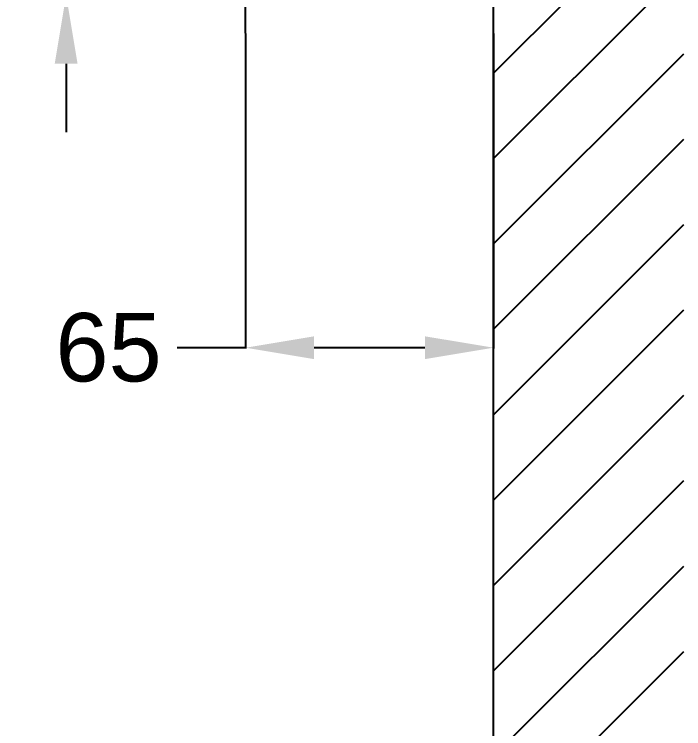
# Model space of a CAD drawing. Header units: millimetres. Extents: x 17284 to 19660, y -6011 to -2651.
# Drawn here: x 19075.4 to 19251.4, y -4748.5 to -4560.6 of the extents above; entities that cross this region are included whole.
import ezdxf

# ---------------------------------------------------------------- set-up
doc = ezdxf.new("R2010")
doc.units = ezdxf.units.MM
doc.linetypes.add('CENTERX2', pattern=[101.6, 63.5, -12.7, 12.7, -12.7])
doc.layers.add('CENTER', color=1, linetype='CENTERX2')
doc.layers.add('hatch', color=2, linetype='Continuous')
doc.layers.add('DIM', color=3, linetype='Continuous', lineweight=13)
doc.styles.get("Standard").update_dxf_attribs({"font": 'arial.ttf'})
doc.dimstyles.get("Standard").update_dxf_attribs({"dimtxt": 0.18, "dimasz": 0.18, "dimexe": 0.18, "dimexo": 0.0625, "dimgap": 0.09, "dimtad": 0, "dimtih": 1, "dimtoh": 1, "dimdec": 1, "dimdsep": 46, "dimtxsty": 'Standard', "dimcen": 0.09, "dimadec": 0, "dimazin": 0, "dimtfac": 1, "dimtdec": 1, "dimtofl": 0, "dimtmove": 0, "dimatfit": 3, "dimfxl": 1, "dimtolj": 1, "dimtzin": 0, "dimarcsym": 0})

# ---------------------------------------------------------------- blocks, each defined once
blk = doc.blocks.new('*D123')
at = {"layer": 'Defpoints', "color": 0, "transparency": 16777216}
for p in [(19136.22, -4565.63), (19201.38, -4565.63), (19201.38, -4648.33)]:
    blk.add_point(p, dxfattribs=at)
at = {"layer": 'DIM', "color": 0, "lineweight": -2, "transparency": 16777216}
for p, q in [((19136.22, -4565.69), (19136.22, -4648.51)), ((19201.38, -4565.69), (19201.38, -4648.51)), ((19136.22, -4648.33), (19118.22, -4648.33)), ((19183.38, -4648.33), (19154.22, -4648.33))]:
    blk.add_line(p, q, dxfattribs=at)
at = {"layer": 'DIM', "color": 0, "transparency": 16777216}
for points in [[(19154.22, -4645.33), (19154.22, -4651.33), (19136.22, -4648.33)], [(19183.38, -4645.33), (19183.38, -4651.33), (19201.38, -4648.33)]]:
    blk.add_solid(points, dxfattribs=at)
at = {"layer": 'DIM', "color": 3, "transparency": 16777216, "insert": (19100.21, -4648.33), "char_height": 18, "attachment_point": 5}
blk.add_mtext('\\A1;65', dxfattribs=at)
blk = doc.blocks.new('*D125')
at = {"layer": 'Defpoints', "color": 0, "transparency": 16777216}
for p in [(19089.05, -4499.36), (19125.46, -4499.36), (19123.39, -4555.63)]:
    blk.add_point(p, dxfattribs=at)
at = {"layer": 'DIM', "color": 0, "lineweight": -2, "transparency": 16777216}
for p, q in [((19089.05, -4481.36), (19089.05, -4463.36)), ((19125.4, -4499.36), (19088.87, -4499.36)), ((19123.33, -4555.63), (19088.87, -4555.63)), ((19089.05, -4573.63), (19089.05, -4591.63))]:
    blk.add_line(p, q, dxfattribs=at)
at = {"layer": 'DIM', "color": 0, "transparency": 16777216}
for points in [[(19086.05, -4481.36), (19092.05, -4481.36), (19089.05, -4499.36)], [(19086.05, -4573.63), (19092.05, -4573.63), (19089.05, -4555.63)]]:
    blk.add_solid(points, dxfattribs=at)
at = {"layer": 'DIM', "color": 3, "transparency": 16777216, "insert": (19089.05, -4523.24), "char_height": 18, "attachment_point": 5}
blk.add_mtext('\\A1;57', dxfattribs=at)

msp = doc.modelspace()

# ---------------------------------------------------------------- hatches: boundary and pattern name
at = {"layer": 'hatch'}
h = msp.add_hatch(dxfattribs=at)
h.set_pattern_fill('ANSI31', color=256, scale=5)
h.set_pattern_definition([(45, (4064.624, -113.49), (-11.22532, 11.22532), [])])
h.paths.add_polyline_path([(19201.38, -5647.37), (19251.38, -5647.37), (19251.38, -3576.8), (19201.38, -3576.8)])

# ---------------------------------------------------------------- linework, layer by layer
msp.add_line((19201.38, -5647.37), (19201.38, -3505.39))
at = {"layer": 'CENTER', "ltscale": 0.5}
msp.add_line((19136.22, -4565.63), (19136.22, -3869.36), dxfattribs=at)

# ---------------------------------------------------------------- dimensions: what is measured, and where the dimension line sits
at = {"layer": 'DIM', "color": 3}
dim = msp.add_linear_dim(base=(19089.05, -4499.36), p1=(19123.39, -4555.63), p2=(19125.46, -4499.36), angle=90, text='57', dimstyle='Standard', override={"dimtxt": 18, "dimasz": 18, "dimgap": 5, "dimclrt": 3}, dxfattribs=at)
dim.commit()
dim.dimension.update_dxf_attribs({"geometry": '*D125', "text_midpoint": (19089.05, -4523.24), "dimtype": 160})
dim = msp.add_linear_dim(base=(19201.38, -4648.33), p1=(19136.22, -4565.63), p2=(19201.38, -4565.63), text='65', dimstyle='Standard', override={"dimtxt": 18, "dimasz": 18, "dimgap": 5, "dimclrt": 3}, dxfattribs=at)
dim.commit()
dim.dimension.update_dxf_attribs({"geometry": '*D123', "text_midpoint": (19100.21, -4648.33), "dimtype": 160})

doc.saveas('drawing.dxf')
